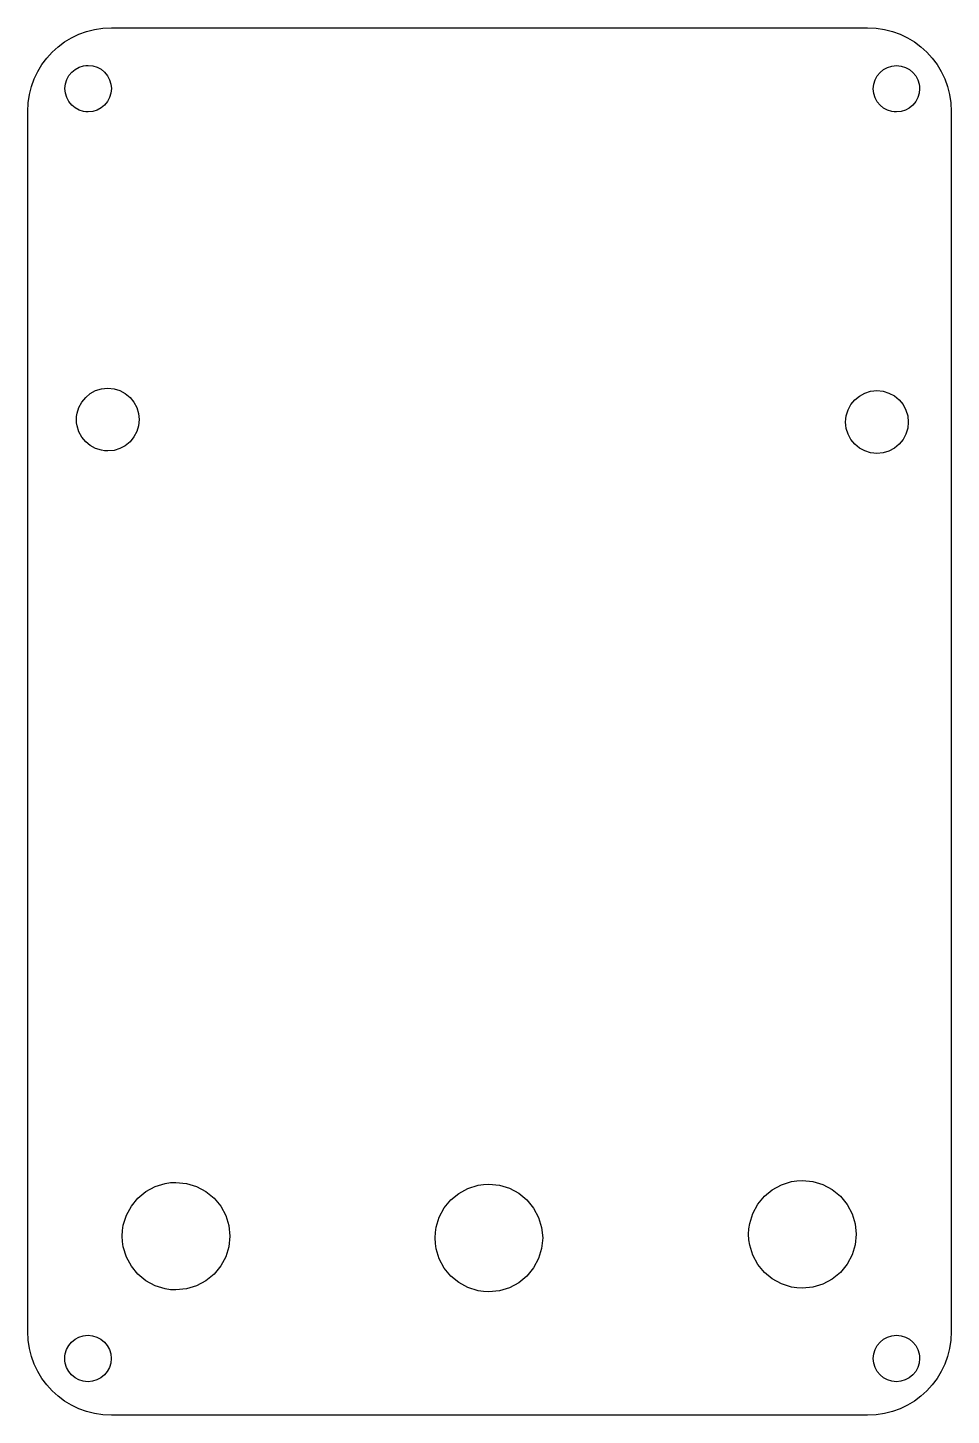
# Model space of a CAD drawing. Extents: x 104.8 to 164.8, y 37 to 127.1.
import ezdxf

# ---------------------------------------------------------------- set-up
doc = ezdxf.new("R2010")
doc.units = 0
doc.layers.add('Layer_1', color=7, linetype='CONTINUOUS')

msp = doc.modelspace()

# ---------------------------------------------------------------- linework, layer by layer
at = {"layer": 'Layer_1', "color": 1}
for points in [[(110.21826, 127.07784), (159.33406, 127.07784), (159.89067, 127.04994), (160.43086, 126.96794), (160.95186, 126.83457), (161.45116, 126.65252), (161.92597, 126.42448), (162.37357, 126.15312), (162.79126, 125.84114), (163.17636, 125.49122), (163.52636, 125.10606), (163.83826, 124.68835), (164.10966, 124.24076), (164.33766, 123.76599), (164.51976, 123.26672), (164.65316, 122.74565), (164.73506, 122.20546), (164.76306, 121.64884), (164.76306, 42.43465), (164.73506, 41.87805), (164.65316, 41.33785), (164.51976, 40.81685), (164.33766, 40.31755), (164.10966, 39.84275), (163.83826, 39.39515), (163.52636, 38.97745), (163.17636, 38.59235), (162.79126, 38.24245), (162.37357, 37.93045), (161.92597, 37.65905), (161.45116, 37.43105), (160.95186, 37.24895), (160.43086, 37.11565), (159.89067, 37.03365), (159.33406, 37.00565), (110.21826, 37.00565), (109.66164, 37.03365), (109.12144, 37.11565), (108.60038, 37.24895), (108.1011, 37.43105), (107.62633, 37.65905), (107.17874, 37.93045), (106.76102, 38.24245), (106.37587, 38.59235), (106.02595, 38.97745), (105.71398, 39.39515), (105.44261, 39.84275), (105.21456, 40.31755), (105.03251, 40.81685), (104.89916, 41.33785), (104.81716, 41.87805), (104.78926, 42.43465), (104.78926, 121.64884), (104.81716, 122.20546), (104.89916, 122.74565), (105.03251, 123.26672), (105.21456, 123.76599), (105.44261, 124.24076), (105.71398, 124.68835), (106.02595, 125.10606), (106.37587, 125.49122), (106.76102, 125.84114), (107.17874, 126.15312), (107.62633, 126.42448), (108.1011, 126.65252), (108.60038, 126.83457), (109.12144, 126.96794), (109.66164, 127.04994), (110.21826, 127.07784)], [(110.22317, 123.12612), (110.19397, 122.8307), (110.10847, 122.54932), (109.96997, 122.2899), (109.78174, 122.06033), (109.55217, 121.8721), (109.29275, 121.7336), (109.01137, 121.6481), (108.71595, 121.6189), (108.56184, 121.6269), (108.41218, 121.6497), (108.12926, 121.7375), (107.87323, 121.87647), (107.65016, 122.06052), (107.46611, 122.28359), (107.32714, 122.53962), (107.23934, 122.82255), (107.21654, 122.9722), (107.20854, 123.12631), (107.21654, 123.28042), (107.23934, 123.43008), (107.32714, 123.713), (107.46611, 123.96903), (107.65016, 124.1921), (107.87323, 124.37615), (108.12926, 124.51512), (108.41218, 124.60292), (108.56184, 124.62572), (108.71595, 124.63372), (109.01137, 124.60452), (109.29275, 124.51902), (109.55217, 124.38052), (109.78174, 124.19229), (109.96997, 123.96273), (110.10847, 123.7033), (110.19397, 123.42193), (110.22317, 123.1265)], [(162.71105, 123.11678), (162.68175, 122.82136), (162.59625, 122.53998), (162.45775, 122.28056), (162.26955, 122.05099), (162.03995, 121.86276), (161.78056, 121.72426), (161.49915, 121.63876), (161.20375, 121.60956), (161.04965, 121.61756), (160.89995, 121.64036), (160.61706, 121.72816), (160.36105, 121.86713), (160.13795, 122.05118), (159.95395, 122.27425), (159.81496, 122.53028), (159.72716, 122.81321), (159.70426, 122.96286), (159.69626, 123.11697), (159.70426, 123.27108), (159.72716, 123.42074), (159.81496, 123.70366), (159.95395, 123.95969), (160.13795, 124.18276), (160.36105, 124.36681), (160.61706, 124.50578), (160.89995, 124.59358), (161.04965, 124.61638), (161.20375, 124.62438), (161.35785, 124.61638), (161.50755, 124.59358), (161.79045, 124.50578), (162.04645, 124.36681), (162.26955, 124.18276), (162.45355, 123.95969), (162.59255, 123.70366), (162.68035, 123.42074), (162.70325, 123.27108), (162.71125, 123.11697)], [(112.03043, 101.64188), (111.99093, 101.24242), (111.87531, 100.8619), (111.68803, 100.51113), (111.43349, 100.20065), (111.12306, 99.94616), (110.77226, 99.75887), (110.39176, 99.64325), (109.99228, 99.60375), (109.78389, 99.61425), (109.58151, 99.64505), (109.19893, 99.76377), (108.85272, 99.95174), (108.55107, 100.20055), (108.30219, 100.50224), (108.11427, 100.84841), (107.9955, 101.2311), (107.9646, 101.4334), (107.9541, 101.64178), (107.9646, 101.85016), (107.9955, 102.05259), (108.11427, 102.43514), (108.30219, 102.78145), (108.55107, 103.083), (108.85272, 103.33195), (109.19893, 103.51978), (109.58151, 103.63864), (109.78389, 103.66944), (109.99228, 103.67994), (110.39176, 103.64044), (110.77226, 103.52482), (111.12306, 103.33753), (111.4335, 103.0829), (111.68803, 102.77256), (111.87532, 102.42165), (111.99093, 102.04127), (112.03043, 101.64168)], [(161.97451, 101.48195), (161.93501, 101.08249), (161.81939, 100.70197), (161.63211, 100.3512), (161.37757, 100.04072), (161.06714, 99.78623), (160.71634, 99.59894), (160.33584, 99.48332), (159.93636, 99.44382), (159.72796, 99.45432), (159.52559, 99.48512), (159.14301, 99.60385), (158.79679, 99.79181), (158.49515, 100.04062), (158.24627, 100.34231), (158.05834, 100.68848), (157.93958, 101.07117), (157.90868, 101.27347), (157.89818, 101.48185), (157.90868, 101.69023), (157.93958, 101.89266), (158.05834, 102.27521), (158.24627, 102.62152), (158.49515, 102.92307), (158.79679, 103.17202), (159.14301, 103.35985), (159.52559, 103.47871), (159.72796, 103.50951), (159.93636, 103.52001), (160.33584, 103.48051), (160.71634, 103.36489), (161.06714, 103.1776), (161.37757, 102.92298), (161.6321, 102.61263), (161.81939, 102.26173), (161.93501, 101.88134), (161.97451, 101.48175)], [(158.58898, 48.75247), (158.52128, 48.06787), (158.32314, 47.41579), (158.00218, 46.81462), (157.56598, 46.28261), (157.03397, 45.8464), (156.43279, 45.52545), (155.78072, 45.32731), (155.09612, 45.25961), (154.73898, 45.27771), (154.39216, 45.33061), (153.73652, 45.53412), (153.1432, 45.85617), (152.62625, 46.28269), (152.19974, 46.79963), (151.87769, 47.39295), (151.67415, 48.04861), (151.62125, 48.39541), (151.60325, 48.75255), (151.62125, 49.10968), (151.67415, 49.45651), (151.87769, 50.11214), (152.19974, 50.70546), (152.62625, 51.22241), (153.1432, 51.64892), (153.73652, 51.97097), (154.39216, 52.17449), (154.73898, 52.22739), (155.09611, 52.24549), (155.78072, 52.17779), (156.43279, 51.97964), (157.03397, 51.65867), (157.56597, 51.22246), (158.00218, 50.69049), (158.32314, 50.08928), (158.52128, 49.43724), (158.58898, 48.75261)], [(117.90902, 48.63247), (117.84132, 47.94786), (117.64317, 47.29578), (117.32221, 46.6946), (116.886, 46.16259), (116.35399, 45.72638), (115.7528, 45.40542), (115.10073, 45.20727), (114.41611, 45.13957), (114.05897, 45.15767), (113.71215, 45.21057), (113.0565, 45.41408), (112.46317, 45.73614), (111.94622, 46.16266), (111.5197, 46.6796), (111.19765, 47.27294), (110.99411, 47.9286), (110.94121, 48.2754), (110.92321, 48.63254), (110.94121, 48.98968), (110.99411, 49.33652), (111.19765, 49.99217), (111.5197, 50.5855), (111.94622, 51.10244), (112.46317, 51.52896), (113.0565, 51.85102), (113.71215, 52.05453), (114.05897, 52.10743), (114.41611, 52.12553), (115.10072, 52.05783), (115.7528, 51.85967), (116.35399, 51.53871), (116.886, 51.1025), (117.32221, 50.57051), (117.64317, 49.96931), (117.84131, 49.31724), (117.90901, 48.63262)], [(138.22902, 48.51247), (138.16132, 47.82785), (137.96318, 47.17577), (137.64222, 46.57458), (137.20601, 46.04257), (136.67399, 45.60635), (136.07281, 45.28539), (135.42073, 45.08726), (134.73611, 45.01956), (134.37897, 45.03766), (134.03214, 45.09056), (133.37649, 45.29407), (132.78316, 45.61612), (132.26621, 46.04265), (131.83969, 46.5596), (131.51764, 47.15293), (131.3141, 47.8086), (131.2612, 48.1554), (131.2432, 48.51254), (131.2612, 48.86968), (131.3141, 49.21651), (131.51764, 49.87215), (131.83969, 50.46548), (132.26621, 50.98244), (132.78316, 51.40896), (133.37649, 51.73102), (134.03214, 51.93453), (134.37897, 51.98743), (134.73611, 52.00553), (135.42072, 51.93783), (136.0728, 51.73967), (136.67399, 51.41871), (137.206, 50.9825), (137.64221, 50.4505), (137.96318, 49.84929), (138.16132, 49.19724), (138.22902, 48.5126)], [(110.21029, 40.68836), (110.18109, 40.39296), (110.09559, 40.11156), (109.95709, 39.85216), (109.76886, 39.62256), (109.53929, 39.43436), (109.27987, 39.29586), (108.99849, 39.21036), (108.70307, 39.18116), (108.54896, 39.18916), (108.3993, 39.21196), (108.11638, 39.29976), (107.86035, 39.43876), (107.63728, 39.62276), (107.45323, 39.84586), (107.31426, 40.10186), (107.22646, 40.38486), (107.20366, 40.53446), (107.19566, 40.68856), (107.20366, 40.84266), (107.22646, 40.99236), (107.31426, 41.27526), (107.45323, 41.53136), (107.63728, 41.75436), (107.86035, 41.93846), (108.11638, 42.07736), (108.3993, 42.16526), (108.54896, 42.18806), (108.70307, 42.19606), (108.99849, 42.16686), (109.27987, 42.08136), (109.53929, 41.94286), (109.76886, 41.75456), (109.95709, 41.52506), (110.09559, 41.26556), (110.18109, 40.98426), (110.21029, 40.68876)], [(162.71065, 40.68674), (162.68135, 40.39134), (162.59585, 40.10994), (162.45735, 39.85054), (162.26915, 39.62094), (162.03955, 39.43274), (161.78015, 39.29424), (161.49875, 39.20874), (161.20335, 39.17954), (161.04925, 39.18754), (160.89955, 39.21034), (160.61665, 39.29814), (160.36065, 39.43714), (160.13755, 39.62114), (159.95355, 39.84424), (159.81455, 40.10024), (159.72675, 40.38324), (159.70385, 40.53284), (159.69585, 40.68694), (159.70385, 40.84104), (159.72675, 40.99074), (159.81455, 41.27364), (159.95355, 41.52974), (160.13755, 41.75274), (160.36065, 41.93684), (160.61665, 42.07574), (160.89955, 42.16364), (161.04925, 42.18644), (161.20335, 42.19444), (161.35745, 42.18644), (161.50715, 42.16364), (161.79005, 42.07574), (162.04605, 41.93684), (162.26915, 41.75274), (162.45315, 41.52974), (162.59215, 41.27364), (162.67995, 40.99074), (162.70285, 40.84104), (162.71085, 40.68694)]]:
    msp.add_lwpolyline(points, close=True, dxfattribs=at)

doc.saveas('drawing.dxf')
